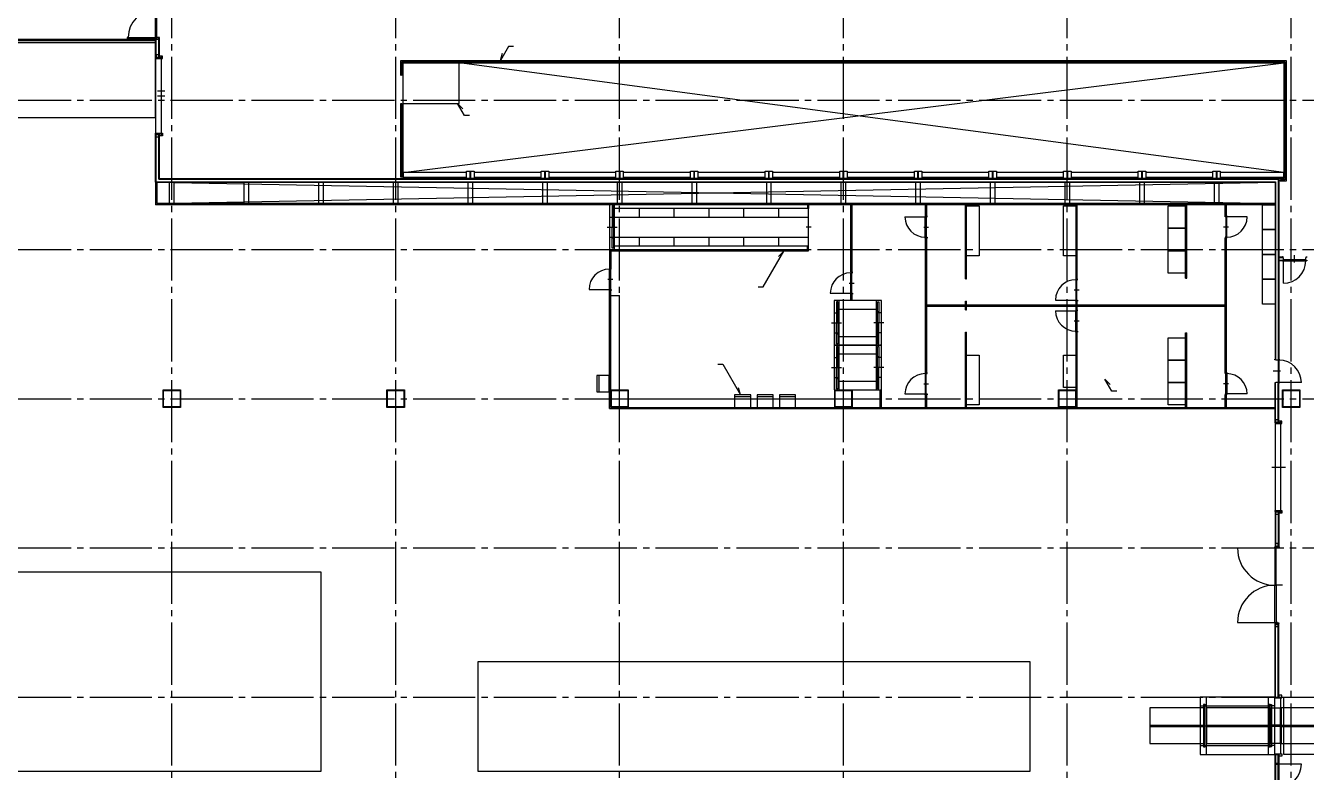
# Model space of a CAD drawing. Header units: millimetres. Extents: x -48783 to 30095, y 6477 to 24477.
# Drawn here: x 16512 to 21661, y 15447 to 18450 of the extents above; entities that cross this region are included whole.
import ezdxf

# ---------------------------------------------------------------- set-up
doc = ezdxf.new("R2010")
doc.units = ezdxf.units.MM
doc.header["$LTSCALE"] = 100
doc.linetypes.add('X-N-FAB-L20$0$COL-CEN-LIN', pattern=[3.25, 2.5, -0.25, 0.25, -0.25])
for name, color, linetype in [('0-XREF', 7, 'Continuous'), ('X-N-FAB-L20$0$08', 8, 'Continuous'), ('X-N-FAB-L20$0$200K新增範圍', 8, 'Continuous'), ('X-N-FAB-L20$0$BLOCK', 8, 'Continuous'), ('X-N-FAB-L20$0$CCL', 8, 'X-N-FAB-L20$0$COL-CEN-LIN'), ('X-N-FAB-L20$0$COL-S', 8, 'Continuous')]:
    doc.layers.add(name, color=color, linetype=linetype)

# ---------------------------------------------------------------- blocks, each defined once
blk = doc.blocks.new('X-N-FAB-L20$0$A$Cc7bb84f0')
at = {"layer": 'X-N-FAB-L20$0$COL-S'}
for points in [[(0, 70), (70, 70), (70, 0), (0, 0)], [(2, 68), (68, 68), (68, 2), (2, 2)]]:
    blk.add_lwpolyline(points, close=True, dxfattribs=at)
blk = doc.blocks.new('X-N-FAB-L20$0$A$C20c95bda')
at = {"layer": 'X-N-FAB-L20$0$CCL'}
for p, q in [((18120, 0), (18120, 9160)), ((19020, 0), (19020, 9160)), ((19920, 0), (19920, 9160)), ((20820, 0), (20820, 9160)), ((21720, 0), (21720, 9160)), ((22620, 0), (22620, 9160)), ((240, 7550), (28330, 7550)), ((240, 6950), (28330, 6950)), ((240, 6350), (28330, 6350)), ((240, 5750), (28330, 5750)), ((240, 5150), (28330, 5150))]:
    blk.add_line(p, q, dxfattribs=at)
at = {"layer": 'X-N-FAB-L20$0$200K新增範圍'}
for p in [(18085, 6315), (18985, 6315), (19885, 6315), (20785, 6315), (21685, 6315), (22585, 6315)]:
    blk.add_blockref('X-N-FAB-L20$0$A$Cc7bb84f0', p, dxfattribs=at)
blk = doc.blocks.new('X-N-FAB-L20$0$A$C1d07c4d4')
for centre in [(18773.7, 7682.5), (18886.2, 7682.5), (18998.7, 7682.5), (19111.2, 7682.5), (19223.7, 7682.5), (19336.2, 7682.5), (19448.7, 7682.5), (19561.2, 7682.5), (19673.7, 7682.5), (19786.2, 7682.5), (19898.7, 7682.5), (20011.2, 7682.5), (20123.7, 7682.5), (20236.2, 7682.5), (20348.7, 7682.5), (20461.2, 7682.5), (20573.7, 7682.5), (20686.2, 7682.5), (20798.7, 7682.5), (20911.2, 7682.5), (21023.7, 7682.5), (21136.2, 7682.5), (21248.7, 7682.5), (21361.2, 7682.5), (21473.7, 7682.5), (21586.2, 7682.5), (21698.7, 7682.5), (21811.2, 7682.5), (21923.7, 7682.5), (22036.2, 7682.5), (22148.7, 7682.5), (22261.2, 7682.5), (18739.9, 7627.5), (22294.9, 7611.2), (18739.9, 7509.5), (22294.9, 7498.8), (18739.9, 7419.8), (22294.9, 7386.2), (18739.9, 7307.2), (22294.9, 7273.8), (18739.9, 7217.5), (22274.9, 7202.5)]:
    blk.add_circle(centre, 2.5)
at = {"layer": 'X-N-FAB-L20$0$08'}
for p, q in [((17764.9, 7695), (17764.9, 7775)), ((17767.4, 7695), (17767.4, 7775)), ((17007.4, 7770), (17752.4, 7770)), ((17007.4, 7765), (17752.4, 7765)), ((17752.4, 7696.5), (17752.4, 7770)), ((17754.9, 7695), (17754.9, 7770)), ((17752.4, 7692.5), (17752.4, 7392.5)), ((17774.9, 7692.5), (17774.9, 7392.5)), ((18747.4, 7235), (22287.4, 7675)), ((22287.4, 7235), (18972.4, 7675)), ((17759.9, 7562.5), (17789.9, 7562.5)), ((17759.9, 7542.5), (17789.9, 7542.5)), ((18737.4, 7217.5), (18737.4, 7509.5)), ((18742.4, 7217.5), (18742.4, 7509.5)), ((17752.4, 7195), (17752.4, 7388.5)), ((17754.9, 7197.5), (17754.9, 7390)), ((17764.9, 7207.5), (17764.9, 7390)), ((17767.4, 7210), (17767.4, 7390)), ((17767.4, 7210), (22267.4, 7210)), ((22267.4, 7210), (22267.4, 6484)), ((17752.4, 7195), (22252.4, 7195)), ((17752.4, 7195), (17752.4, 7105)), ((17754.9, 7197.5), (22254.9, 7197.5)), ((17757.4, 7195), (22252.4, 7110)), ((17757.4, 7110), (22252.4, 7195)), ((17757.4, 7195), (17757.4, 7110)), ((17764.9, 7207.5), (22264.9, 7207.5)), ((22252.4, 7195), (22252.4, 6484)), ((22254.9, 7197.5), (22254.9, 6484)), ((22264.9, 7207.5), (22264.9, 6484)), ((22252.4, 7110), (17757.4, 7110)), ((22252.4, 7105), (17752.4, 7105)), ((19577.4, 7055), (19597.4, 7055)), ((19597.4, 6925), (19597.4, 7105)), ((19597.4, 7055), (20377.4, 7055)), ((19697.4, 7055), (19697.4, 7090)), ((19837.4, 7055), (19837.4, 7090)), ((19977.4, 7055), (19977.4, 7090)), ((20117.4, 7055), (20117.4, 7090)), ((20257.4, 7055), (20257.4, 7090)), ((20372.4, 7105), (20372.4, 7090)), ((20377.4, 7105), (20377.4, 7090)), ((20547.4, 6835), (20547.4, 7105)), ((20552.4, 6835), (20552.4, 7105)), ((20764.6, 7055.9), (20846.4, 7055.9)), ((20847.4, 7060), (20847.4, 7105)), ((20852.4, 7060), (20852.4, 7105)), ((21007.4, 6807.5), (21007.4, 7105)), ((21012.4, 6807.5), (21012.4, 7105)), ((21452.4, 6807.5), (21452.4, 7105)), ((21457.4, 6807.5), (21457.4, 7105)), ((21892.4, 6810), (21892.4, 7105)), ((21897.4, 6810), (21897.4, 7105)), ((22052.4, 7060), (22052.4, 7105)), ((22057.4, 7060), (22057.4, 7105)), ((22140.2, 7055.9), (22058.4, 7055.9)), ((19567.4, 7015), (19607.4, 7015)), ((20387.4, 7015), (20367.4, 7015)), ((20839.9, 7015), (20859.9, 7015)), ((22064.9, 7015), (22044.9, 7015)), ((19577.4, 6975), (19597.4, 6975)), ((19597.4, 6975), (20377.4, 6975)), ((19697.4, 6940), (19697.4, 6975)), ((19837.4, 6940), (19837.4, 6975)), ((19977.4, 6940), (19977.4, 6975)), ((20117.4, 6940), (20117.4, 6975)), ((20257.4, 6940), (20257.4, 6975)), ((20847.4, 6430), (20847.4, 6970)), ((20852.4, 6430), (20852.4, 6970)), ((22052.4, 6430), (22052.4, 6970)), ((22057.4, 6430), (22057.4, 6970)), ((19577.4, 6925), (19577.4, 6850)), ((19582.4, 6925), (20372.4, 6925)), ((19582.4, 6925), (19582.4, 6850)), ((19582.4, 6920), (20377.4, 6920)), ((20372.4, 6925), (20372.4, 6940)), ((20377.4, 6920), (20377.4, 6940)), ((22330.9, 6872.5), (22330.9, 6902.5)), ((22267.4, 6895), (22281.9, 6895)), ((22267.4, 6892.5), (22281.9, 6892.5)), ((22267.4, 6882.5), (22281.9, 6882.5)), ((22267.4, 6880), (22281.9, 6880)), ((22285.9, 6789), (22285.9, 6879)), ((19569.9, 6805), (19589.9, 6805)), ((21007.4, 6807.5), (21012.4, 6807.5)), ((21452.4, 6807.5), (21457.4, 6807.5)), ((21892.4, 6810), (21897.4, 6810)), ((19494.6, 6764.1), (19576.4, 6764.1)), ((19577.4, 6285), (19577.4, 6760)), ((19582.4, 6290), (19582.4, 6760)), ((20464.6, 6749.1), (20546.4, 6749.1)), ((20539.9, 6790), (20559.9, 6790)), ((20547.4, 6720), (20547.4, 6745)), ((20552.4, 6720), (20552.4, 6745)), ((21444.9, 6762.5), (21464.9, 6762.5)), ((19582.4, 6740), (19617.4, 6740)), ((19617.4, 6360), (19617.4, 6740)), ((20499.9, 6540), (20499.9, 6720)), ((20649.9, 6540), (20649.9, 6720)), ((20852.4, 6702.5), (22052.4, 6702.5)), ((20852.4, 6697.5), (22052.4, 6697.5)), ((21007.4, 6717.5), (21012.4, 6717.5)), ((21007.4, 6702.5), (21007.4, 6717.5)), ((21007.4, 6682.5), (21007.4, 6697.5)), ((21012.4, 6702.5), (21012.4, 6717.5)), ((21012.4, 6682.5), (21012.4, 6697.5)), ((21369.6, 6721.6), (21451.4, 6721.6)), ((21452.4, 6702.5), (21452.4, 6717.5)), ((21452.4, 6717.5), (21457.4, 6717.5)), ((21452.4, 6682.5), (21452.4, 6697.5)), ((21457.4, 6702.5), (21457.4, 6717.5)), ((21457.4, 6682.5), (21457.4, 6697.5)), ((20479.9, 6670), (20499.9, 6670)), ((20499.9, 6685), (20649.9, 6685)), ((20669.9, 6670), (20649.9, 6670)), ((21007.4, 6682.5), (21012.4, 6682.5)), ((21369.6, 6678.4), (21451.4, 6678.4)), ((21452.4, 6682.5), (21457.4, 6682.5)), ((20469.9, 6630), (20509.9, 6630)), ((20679.9, 6630), (20639.9, 6630)), ((21007.4, 6592.5), (21012.4, 6592.5)), ((21007.4, 6290), (21007.4, 6592.5)), ((21012.4, 6290), (21012.4, 6592.5)), ((21444.9, 6637.5), (21464.9, 6637.5)), ((21452.4, 6592.5), (21457.4, 6592.5)), ((21452.4, 6290), (21452.4, 6592.5)), ((21457.4, 6290), (21457.4, 6592.5)), ((20479.9, 6590), (20499.9, 6590)), ((20499.9, 6575), (20649.9, 6575)), ((20499.9, 6360), (20499.9, 6540)), ((20669.9, 6590), (20649.9, 6590)), ((20649.9, 6360), (20649.9, 6540)), ((21892.4, 6590), (21897.4, 6590)), ((21892.4, 6290), (21892.4, 6590)), ((21897.4, 6290), (21897.4, 6590)), ((20479.9, 6490), (20499.9, 6490)), ((20499.9, 6505), (20649.9, 6505)), ((20669.9, 6490), (20649.9, 6490)), ((20469.9, 6450), (20509.9, 6450)), ((20679.9, 6450), (20639.9, 6450)), ((19534, 6417.9), (19534, 6352.9)), ((20479.9, 6410), (20499.9, 6410)), ((20499.9, 6395), (20649.9, 6395)), ((20669.9, 6410), (20649.9, 6410)), ((20839.9, 6385), (20859.9, 6385)), ((22064.9, 6385), (22044.9, 6385)), ((22274.9, 6435), (22244.9, 6435)), ((22252.4, 6227.5), (22252.4, 6386)), ((22254.9, 6227.5), (22254.9, 6386)), ((22264.9, 6227.5), (22264.9, 6386)), ((22267.4, 6227.5), (22267.4, 6386)), ((22358.4, 6390), (22268.4, 6390)), ((20664.9, 6290), (20664.9, 6360)), ((20669.9, 6290), (20669.9, 6360)), ((20764.6, 6344.1), (20846.4, 6344.1)), ((20847.4, 6290), (20847.4, 6340)), ((20852.4, 6290), (20852.4, 6340)), ((22052.4, 6290), (22052.4, 6340)), ((22057.4, 6290), (22057.4, 6340)), ((22140.2, 6344.1), (22058.4, 6344.1)), ((19577.4, 6285), (22252.4, 6285)), ((19582.4, 6290), (22252.4, 6290)), ((19652.4, 6325), (20482.4, 6325)), ((20144.9, 6332), (20079.9, 6332)), ((20234.9, 6332), (20169.9, 6332)), ((20324.9, 6332), (20259.9, 6332)), ((22252.4, 6225), (22252.4, 5875)), ((22274.9, 6225), (22274.9, 5875)), ((22239.9, 6050), (22294.9, 6050)), ((22252.4, 5872.5), (22252.4, 5729.5)), ((22254.9, 5872.5), (22254.9, 5729.5)), ((22264.9, 5872.5), (22264.9, 5729.5)), ((22267.4, 5872.5), (22267.4, 5729.5)), ((22101.4, 5725), (22251.4, 5725)), ((22282.4, 5575), (22252.4, 5575)), ((22101.4, 5425), (22251.4, 5425)), ((22252.4, 5125), (22252.4, 5420.5)), ((22252.4, 5420.5), (22267.4, 5420.5)), ((22254.9, 5125), (22254.9, 5420.5)), ((22264.9, 5125), (22264.9, 5420.5)), ((22267.4, 5125), (22267.4, 5420.5)), ((19047.4, 5267.5), (19047.4, 4827.5)), ((21976.4, 4895), (21976.4, 5125)), ((22226.4, 4895), (22226.4, 5125)), ((22252.4, 5125), (22267.4, 5125)), ((22274.9, 5122.5), (22274.9, 4897.5)), ((21951.4, 5090), (21976.4, 5090)), ((21976.4, 5090), (22226.4, 5090)), ((22251.4, 5090), (22226.4, 5090)), ((21748.9, 5013), (21968.9, 5013)), ((21748.9, 5007), (21968.9, 5007)), ((21941.4, 5010), (21986.4, 5010)), ((21976.4, 5013), (22226.4, 5013)), ((21976.4, 5007), (22226.4, 5007)), ((22261.4, 5010), (22216.4, 5010)), ((22272.4, 5013), (22233.9, 5013)), ((22272.4, 5007), (22233.9, 5007)), ((22259.9, 5010), (22289.9, 5010)), ((22277.4, 5013), (22497.4, 5013)), ((22277.4, 5007), (22497.4, 5007)), ((21951.4, 4930), (21976.4, 4930)), ((21976.4, 4930), (22226.4, 4930)), ((22251.4, 4930), (22226.4, 4930)), ((22252.4, 4697.5), (22252.4, 4895)), ((22252.4, 4895), (22267.4, 4895)), ((22254.9, 4895), (22254.9, 4367.8)), ((22264.9, 4355), (22264.9, 4895)), ((22267.4, 4895), (22267.4, 4352.5)), ((22358.4, 4855), (22268.4, 4855))]:
    blk.add_line(p, q, dxfattribs=at)
for points in [[(17751.9, 7887.5), (17755.9, 7887.5), (17755.9, 7773), (17751.9, 7773)], [(17755.9, 7773), (17641.9, 7773), (17641.9, 7777), (17755.9, 7777)], [(16602.4, 7755.5), (16602.4, 7135.5), (17052.4, 7135.5), (17052.4, 7455.5), (17752.4, 7455.5), (17752.4, 7755.5)], [(17752.4, 7695), (17753.7, 7695), (17753.7, 7696.5), (17752.4, 7696.5)], [(17754.9, 7708), (17754.9, 7698), (17764.9, 7698), (17764.9, 7708)], [(17767.4, 7692.5), (17779.9, 7692.5), (17779.9, 7702.5), (17767.4, 7702.5)], [(17752.4, 7390), (17753.7, 7390), (17753.7, 7388.5), (17752.4, 7388.5)], [(17754.9, 7377), (17754.9, 7387), (17764.9, 7387), (17764.9, 7377)], [(17767.4, 7392.5), (17779.9, 7392.5), (17779.9, 7382.5), (17767.4, 7382.5)], [(18747.4, 7215), (19002.4, 7215), (19002.4, 7235), (18747.4, 7235)], [(19002.4, 7240), (19032.4, 7240), (19032.4, 7238.5), (19017.9, 7238.5), (19017.9, 7211.5), (19032.4, 7211.5), (19032.4, 7210), (19002.4, 7210), (19002.4, 7211.5), (19016.9, 7211.5), (19016.9, 7238.5), (19002.4, 7238.5)], [(19002.4, 7240), (19032.4, 7240), (19032.4, 7210), (19002.4, 7210)], [(19032.4, 7215), (19302.4, 7215), (19302.4, 7235), (19032.4, 7235)], [(19302.4, 7240), (19332.4, 7240), (19332.4, 7210), (19302.4, 7210)], [(19302.4, 7240), (19332.4, 7240), (19332.4, 7238.5), (19317.9, 7238.5), (19317.9, 7211.5), (19332.4, 7211.5), (19332.4, 7210), (19302.4, 7210), (19302.4, 7211.5), (19316.9, 7211.5), (19316.9, 7238.5), (19302.4, 7238.5)], [(19332.4, 7215), (19602.4, 7215), (19602.4, 7235), (19332.4, 7235)], [(19602.4, 7240), (19632.4, 7240), (19632.4, 7238.5), (19617.9, 7238.5), (19617.9, 7211.5), (19632.4, 7211.5), (19632.4, 7210), (19602.4, 7210), (19602.4, 7211.5), (19616.9, 7211.5), (19616.9, 7238.5), (19602.4, 7238.5)], [(19602.4, 7240), (19632.4, 7240), (19632.4, 7210), (19602.4, 7210)], [(19632.4, 7215), (19902.4, 7215), (19902.4, 7235), (19632.4, 7235)], [(19902.4, 7240), (19932.4, 7240), (19932.4, 7210), (19902.4, 7210)], [(19902.4, 7240), (19932.4, 7240), (19932.4, 7238.5), (19917.9, 7238.5), (19917.9, 7211.5), (19932.4, 7211.5), (19932.4, 7210), (19902.4, 7210), (19902.4, 7211.5), (19916.9, 7211.5), (19916.9, 7238.5), (19902.4, 7238.5)], [(19932.4, 7215), (20202.4, 7215), (20202.4, 7235), (19932.4, 7235)], [(20202.4, 7240), (20232.4, 7240), (20232.4, 7238.5), (20217.9, 7238.5), (20217.9, 7211.5), (20232.4, 7211.5), (20232.4, 7210), (20202.4, 7210), (20202.4, 7211.5), (20216.9, 7211.5), (20216.9, 7238.5), (20202.4, 7238.5)], [(20202.4, 7240), (20232.4, 7240), (20232.4, 7210), (20202.4, 7210)], [(20232.4, 7215), (20502.4, 7215), (20502.4, 7235), (20232.4, 7235)], [(20502.4, 7240), (20532.4, 7240), (20532.4, 7210), (20502.4, 7210)], [(20502.4, 7240), (20532.4, 7240), (20532.4, 7238.5), (20517.9, 7238.5), (20517.9, 7211.5), (20532.4, 7211.5), (20532.4, 7210), (20502.4, 7210), (20502.4, 7211.5), (20516.9, 7211.5), (20516.9, 7238.5), (20502.4, 7238.5)], [(20532.4, 7215), (20802.4, 7215), (20802.4, 7235), (20532.4, 7235)], [(20802.4, 7240), (20832.4, 7240), (20832.4, 7238.5), (20817.9, 7238.5), (20817.9, 7211.5), (20832.4, 7211.5), (20832.4, 7210), (20802.4, 7210), (20802.4, 7211.5), (20816.9, 7211.5), (20816.9, 7238.5), (20802.4, 7238.5)], [(20802.4, 7240), (20832.4, 7240), (20832.4, 7210), (20802.4, 7210)], [(20832.4, 7215), (21102.4, 7215), (21102.4, 7235), (20832.4, 7235)], [(21102.4, 7240), (21132.4, 7240), (21132.4, 7210), (21102.4, 7210)], [(21102.4, 7240), (21132.4, 7240), (21132.4, 7238.5), (21117.9, 7238.5), (21117.9, 7211.5), (21132.4, 7211.5), (21132.4, 7210), (21102.4, 7210), (21102.4, 7211.5), (21116.9, 7211.5), (21116.9, 7238.5), (21102.4, 7238.5)], [(21132.4, 7215), (21402.4, 7215), (21402.4, 7235), (21132.4, 7235)], [(21402.4, 7240), (21432.4, 7240), (21432.4, 7238.5), (21417.9, 7238.5), (21417.9, 7211.5), (21432.4, 7211.5), (21432.4, 7210), (21402.4, 7210), (21402.4, 7211.5), (21416.9, 7211.5), (21416.9, 7238.5), (21402.4, 7238.5)], [(21402.4, 7240), (21432.4, 7240), (21432.4, 7210), (21402.4, 7210)], [(21432.4, 7215), (21702.4, 7215), (21702.4, 7235), (21432.4, 7235)], [(21702.4, 7240), (21732.4, 7240), (21732.4, 7210), (21702.4, 7210)], [(21702.4, 7240), (21732.4, 7240), (21732.4, 7238.5), (21717.9, 7238.5), (21717.9, 7211.5), (21732.4, 7211.5), (21732.4, 7210), (21702.4, 7210), (21702.4, 7211.5), (21716.9, 7211.5), (21716.9, 7238.5), (21702.4, 7238.5)], [(21732.4, 7215), (22002.4, 7215), (22002.4, 7235), (21732.4, 7235)], [(22002.4, 7240), (22032.4, 7240), (22032.4, 7238.5), (22017.9, 7238.5), (22017.9, 7211.5), (22032.4, 7211.5), (22032.4, 7210), (22002.4, 7210), (22002.4, 7211.5), (22016.9, 7211.5), (22016.9, 7238.5), (22002.4, 7238.5)], [(22002.4, 7240), (22032.4, 7240), (22032.4, 7210), (22002.4, 7210)], [(22032.4, 7215), (22287.4, 7215), (22287.4, 7235), (22032.4, 7235)], [(17807.4, 7110), (17827.4, 7110), (17827.4, 7195), (17807.4, 7195)], [(18107.4, 7110), (18127.4, 7110), (18127.4, 7195), (18107.4, 7195)], [(18407.4, 7110), (18427.4, 7110), (18427.4, 7195), (18407.4, 7195)], [(18707.4, 7110), (18727.4, 7110), (18727.4, 7195), (18707.4, 7195)], [(19007.4, 7110), (19027.4, 7110), (19027.4, 7195), (19007.4, 7195)], [(19307.4, 7110), (19327.4, 7110), (19327.4, 7195), (19307.4, 7195)], [(19607.4, 7110), (19627.4, 7110), (19627.4, 7195), (19607.4, 7195)], [(19907.4, 7110), (19927.4, 7110), (19927.4, 7195), (19907.4, 7195)], [(20207.4, 7110), (20227.4, 7110), (20227.4, 7195), (20207.4, 7195)], [(20507.4, 7110), (20527.4, 7110), (20527.4, 7195), (20507.4, 7195)], [(20807.4, 7110), (20827.4, 7110), (20827.4, 7195), (20807.4, 7195)], [(21107.4, 7110), (21127.4, 7110), (21127.4, 7195), (21107.4, 7195)], [(21407.4, 7110), (21427.4, 7110), (21427.4, 7195), (21407.4, 7195)], [(21707.4, 7110), (21727.4, 7110), (21727.4, 7195), (21707.4, 7195)], [(22007.4, 7110), (22027.4, 7110), (22027.4, 7195), (22007.4, 7195)], [(19577.4, 7105), (19577.4, 6925), (19597.4, 6925), (19597.4, 6940), (20377.4, 6940), (20377.4, 7090), (19597.4, 7090), (19597.4, 7105)], [(19587.4, 7055), (19592.4, 7055), (19592.4, 7100), (19587.4, 7100)], [(19587.4, 7015), (19592.4, 7015), (19592.4, 7060), (19587.4, 7060)], [(20850.9, 7055.9), (20853.4, 7055.9), (20853.4, 7060), (20846.4, 7060), (20846.4, 7057.5), (20850.9, 7057.5)], [(20846.4, 6973), (20846.4, 7057), (20850.4, 7057), (20850.4, 6973)], [(21012.4, 7100), (21062.4, 7100), (21062.4, 6900), (21012.4, 6900), (21012.4, 7100)], [(21822.4, 7100), (21892.4, 7100), (21892.4, 7010), (21822.4, 7010), (21822.4, 7100)], [(22053.9, 7055.9), (22051.4, 7055.9), (22051.4, 7060), (22058.4, 7060), (22058.4, 7057.5), (22053.9, 7057.5)], [(22058.4, 6973), (22058.4, 7057), (22054.4, 7057), (22054.4, 6973)], [(22202.4, 7105), (22252.4, 7105), (22252.4, 7005), (22202.4, 7005), (22202.4, 7105)], [(19587.4, 7015), (19592.4, 7015), (19592.4, 6970), (19587.4, 6970)], [(21822.4, 7010), (21892.4, 7010), (21892.4, 6920), (21822.4, 6920), (21822.4, 7010)], [(22202.4, 7005), (22252.4, 7005), (22252.4, 6905), (22202.4, 6905), (22202.4, 7005)], [(19587.4, 6975), (19592.4, 6975), (19592.4, 6930), (19587.4, 6930)], [(20850.9, 6974.1), (20853.4, 6974.1), (20853.4, 6970), (20846.4, 6970), (20846.4, 6972.5), (20850.9, 6972.5)], [(22053.9, 6974.1), (22051.4, 6974.1), (22051.4, 6970), (22058.4, 6970), (22058.4, 6972.5), (22053.9, 6972.5)], [(20217.4, 6920), (20337.4, 6920), (20337.4, 6917.5), (20217.4, 6917.5)], [(21822.4, 6920), (21892.4, 6920), (21892.4, 6830), (21822.4, 6830), (21822.4, 6920)], [(22202.4, 6905), (22252.4, 6905), (22252.4, 6805), (22202.4, 6805), (22202.4, 6905)], [(19580.9, 6845.9), (19583.4, 6845.9), (19583.4, 6850), (19576.4, 6850), (19576.4, 6847.5), (19580.9, 6847.5)], [(22284.9, 6879), (22376.9, 6879), (22376.9, 6883), (22284.9, 6883)], [(19576.4, 6763), (19576.4, 6847), (19580.4, 6847), (19580.4, 6763)], [(20550.9, 6830.9), (20553.4, 6830.9), (20553.4, 6835), (20546.4, 6835), (20546.4, 6832.5), (20550.9, 6832.5)], [(20546.4, 6748), (20546.4, 6832), (20550.4, 6832), (20550.4, 6748)], [(21455.9, 6803.4), (21458.4, 6803.4), (21458.4, 6807.5), (21451.4, 6807.5), (21451.4, 6805), (21455.9, 6805)], [(21451.4, 6804.5), (21451.4, 6720.5), (21455.4, 6720.5), (21455.4, 6804.5)], [(22202.4, 6805), (22252.4, 6805), (22252.4, 6705), (22202.4, 6705), (22202.4, 6805)], [(19580.9, 6764.1), (19583.4, 6764.1), (19583.4, 6760), (19576.4, 6760), (19576.4, 6762.5), (19580.9, 6762.5)], [(20550.9, 6749.1), (20553.4, 6749.1), (20553.4, 6745), (20546.4, 6745), (20546.4, 6747.5), (20550.9, 6747.5)], [(20479.9, 6720), (20479.9, 6540), (20669.9, 6540), (20669.9, 6720)], [(20489.9, 6670), (20494.9, 6670), (20494.9, 6715), (20489.9, 6715)], [(20659.9, 6670), (20654.9, 6670), (20654.9, 6715), (20659.9, 6715)], [(21455.9, 6721.6), (21458.4, 6721.6), (21458.4, 6717.5), (21451.4, 6717.5), (21451.4, 6720), (21455.9, 6720)], [(20489.9, 6630), (20494.9, 6630), (20494.9, 6675), (20489.9, 6675)], [(20659.9, 6630), (20654.9, 6630), (20654.9, 6675), (20659.9, 6675)], [(21455.9, 6678.4), (21458.4, 6678.4), (21458.4, 6682.5), (21451.4, 6682.5), (21451.4, 6680), (21455.9, 6680)], [(21451.4, 6595.5), (21451.4, 6679.5), (21455.4, 6679.5), (21455.4, 6595.5)], [(20489.9, 6630), (20494.9, 6630), (20494.9, 6585), (20489.9, 6585)], [(20659.9, 6630), (20654.9, 6630), (20654.9, 6585), (20659.9, 6585)], [(21455.9, 6596.6), (21458.4, 6596.6), (21458.4, 6592.5), (21451.4, 6592.5), (21451.4, 6595), (21455.9, 6595)], [(20479.9, 6540), (20479.9, 6360), (20669.9, 6360), (20669.9, 6540)], [(20489.9, 6590), (20494.9, 6590), (20494.9, 6545), (20489.9, 6545)], [(20659.9, 6590), (20654.9, 6590), (20654.9, 6545), (20659.9, 6545)], [(21822.4, 6570), (21892.4, 6570), (21892.4, 6480), (21822.4, 6480), (21822.4, 6570)], [(20489.9, 6490), (20494.9, 6490), (20494.9, 6535), (20489.9, 6535)], [(20489.9, 6450), (20494.9, 6450), (20494.9, 6495), (20489.9, 6495)], [(20659.9, 6490), (20654.9, 6490), (20654.9, 6535), (20659.9, 6535)], [(20659.9, 6450), (20654.9, 6450), (20654.9, 6495), (20659.9, 6495)], [(21012.4, 6500), (21062.4, 6500), (21062.4, 6300), (21012.4, 6300), (21012.4, 6500)], [(21402.4, 6500), (21452.4, 6500), (21452.4, 6370), (21402.4, 6370), (21402.4, 6500)], [(20489.9, 6450), (20494.9, 6450), (20494.9, 6405), (20489.9, 6405)], [(20659.9, 6450), (20654.9, 6450), (20654.9, 6405), (20659.9, 6405)], [(21822.4, 6480), (21892.4, 6480), (21892.4, 6390), (21822.4, 6390), (21822.4, 6480)], [(22268.4, 6389), (22268.4, 6481), (22264.4, 6481), (22264.4, 6389)], [(19526, 6417.9), (19526, 6352.9), (19576, 6352.9), (19576, 6417.9)], [(20489.9, 6410), (20494.9, 6410), (20494.9, 6365), (20489.9, 6365)], [(20659.9, 6410), (20654.9, 6410), (20654.9, 6365), (20659.9, 6365)], [(20850.9, 6425.9), (20853.4, 6425.9), (20853.4, 6430), (20846.4, 6430), (20846.4, 6427.5), (20850.9, 6427.5)], [(20846.4, 6427), (20846.4, 6343), (20850.4, 6343), (20850.4, 6427)], [(21822.4, 6390), (21892.4, 6390), (21892.4, 6300), (21822.4, 6300), (21822.4, 6390)], [(22053.9, 6425.9), (22051.4, 6425.9), (22051.4, 6430), (22058.4, 6430), (22058.4, 6427.5), (22053.9, 6427.5)], [(22058.4, 6427), (22058.4, 6343), (22054.4, 6343), (22054.4, 6427)], [(17782.4, 6290), (17782.4, 6360), (17852.4, 6360), (17852.4, 6290)], [(17784.4, 6292), (17784.4, 6358), (17850.4, 6358), (17850.4, 6292)], [(18682.4, 6290), (18682.4, 6360), (18752.4, 6360), (18752.4, 6290)], [(18684.4, 6292), (18684.4, 6358), (18750.4, 6358), (18750.4, 6292)], [(19582.4, 6290), (19582.4, 6360), (19652.4, 6360), (19652.4, 6290)], [(19582.4, 6290), (19582.4, 6360), (19652.4, 6360), (19652.4, 6290)], [(19584.4, 6292), (19584.4, 6358), (19650.4, 6358), (19650.4, 6292)], [(19584.4, 6292), (19584.4, 6358), (19650.4, 6358), (19650.4, 6292)], [(20144.9, 6340), (20079.9, 6340), (20079.9, 6290), (20144.9, 6290)], [(20234.9, 6340), (20169.9, 6340), (20169.9, 6290), (20234.9, 6290)], [(20324.9, 6340), (20259.9, 6340), (20259.9, 6290), (20324.9, 6290)], [(20482.4, 6290), (20482.4, 6360), (20552.4, 6360), (20552.4, 6290)], [(20482.4, 6290), (20482.4, 6360), (20552.4, 6360), (20552.4, 6290)], [(20484.4, 6292), (20484.4, 6358), (20550.4, 6358), (20550.4, 6292)], [(20484.4, 6292), (20484.4, 6358), (20550.4, 6358), (20550.4, 6292)], [(20850.9, 6344.1), (20853.4, 6344.1), (20853.4, 6340), (20846.4, 6340), (20846.4, 6342.5), (20850.9, 6342.5)], [(21382.4, 6290), (21382.4, 6360), (21452.4, 6360), (21452.4, 6290)], [(21382.4, 6290), (21382.4, 6360), (21452.4, 6360), (21452.4, 6290)], [(21384.4, 6292), (21384.4, 6358), (21450.4, 6358), (21450.4, 6292)], [(21384.4, 6292), (21384.4, 6358), (21450.4, 6358), (21450.4, 6292)], [(22053.9, 6344.1), (22051.4, 6344.1), (22051.4, 6340), (22058.4, 6340), (22058.4, 6342.5), (22053.9, 6342.5)], [(22282.4, 6290), (22282.4, 6360), (22352.4, 6360), (22352.4, 6290)], [(22284.4, 6292), (22284.4, 6358), (22350.4, 6358), (22350.4, 6292)], [(22254.9, 6240.5), (22254.9, 6230.5), (22264.9, 6230.5), (22264.9, 6240.5)], [(22267.4, 6225), (22279.9, 6225), (22279.9, 6235), (22267.4, 6235)], [(22252.4, 6227.5), (22253.7, 6227.5), (22253.7, 6229), (22252.4, 6229)], [(16017.4, 4827.5), (18417.4, 4827.5), (18417.4, 5627.5), (16417.4, 5627.5), (16417.4, 6050), (16017.4, 6050)], [(22252.4, 5872.5), (22253.7, 5872.5), (22253.7, 5871), (22252.4, 5871)], [(22267.4, 5875), (22279.9, 5875), (22279.9, 5865), (22267.4, 5865)], [(22254.9, 5859.5), (22254.9, 5869.5), (22264.9, 5869.5), (22264.9, 5859.5)], [(22251.4, 5726.5), (22251.4, 5575), (22256.4, 5575), (22256.4, 5726.5)], [(22254.9, 5742.5), (22254.9, 5732.5), (22264.9, 5732.5), (22264.9, 5742.5)], [(22251.4, 5423.5), (22251.4, 5575), (22256.4, 5575), (22256.4, 5423.5)], [(22254.9, 5407.5), (22254.9, 5417.5), (22264.9, 5417.5), (22264.9, 5407.5)], [(19047.4, 4827.5), (21267.4, 4827.5), (21267.4, 5267.5), (19047.4, 5267.5)], [(21951.4, 5125), (21951.4, 4895), (22251.4, 4895), (22251.4, 5125)], [(22267.4, 5122.5), (22279.9, 5122.5), (22279.9, 5132.5), (22267.4, 5132.5)], [(22287.4, 5125), (22742.4, 5125), (22742.4, 4895), (22287.4, 4895), (22287.4, 5125)], [(21748.9, 4938), (21968.9, 4938), (21968.9, 5082), (21748.9, 5082)], [(21965.4, 4925), (21970.4, 4925), (21970.4, 5095), (21965.4, 5095)], [(21970.4, 5095), (21975.4, 5095), (21975.4, 4925), (21970.4, 4925)], [(21976.4, 4938), (22226.4, 4938), (22226.4, 5082), (21976.4, 5082)], [(22232.9, 5095), (22227.9, 5095), (22227.9, 4925), (22232.9, 4925)], [(22237.9, 4925), (22232.9, 4925), (22232.9, 5095), (22237.9, 5095)], [(22272.4, 4938), (22233.9, 4938), (22233.9, 5082), (22272.4, 5082)], [(22277.4, 4938), (22497.4, 4938), (22497.4, 5082), (22277.4, 5082)], [(22267.4, 4897.5), (22279.9, 4897.5), (22279.9, 4887.5), (22267.4, 4887.5)], [(22268.4, 4764), (22268.4, 4856), (22264.4, 4856), (22264.4, 4764)]]:
    blk.add_lwpolyline(points, close=True, dxfattribs=at)
for points in [[(17639.9, 7770), (17639.9, 7777.5), (17637.4, 7777.5), (17637.4, 7770), (17639.9, 7770)], [(17765.9, 7775), (17768.4, 7775), (17768.4, 7777.5), (17756.4, 7777.5), (17757.4, 7776.5), (17757.4, 7772), (17751.4, 7772), (17751.4, 7770), (17753.9, 7770)], [(17755.9, 7766), (17754.9, 7766), (17754.9, 7770), (17764.9, 7770), (17764.9, 7766), (17763.9, 7766)], [(19191.4, 7741.3), (19171.4, 7741.3), (19138.9, 7685), (19146.7, 7714)], [(17754.9, 7695), (17752.4, 7695), (17752.4, 7692.5), (17768.4, 7692.5), (17768.4, 7695), (17765.9, 7695)], [(17771.7, 7694), (17771.7, 7692.5), (17773.4, 7692.5), (17773.4, 7698.5), (17776.4, 7698.5), (17776.4, 7692.5), (17778.2, 7692.5), (17778.2, 7694)], [(18737.4, 7627.5), (18737.4, 7685), (22297.4, 7685), (22297.4, 7200), (22274.9, 7200)], [(18742.4, 7627.5), (18742.4, 7680), (22292.4, 7680), (22292.4, 7205), (22274.9, 7205)], [(18747.4, 7512), (18972.4, 7512), (18972.4, 7675)], [(18747.4, 7210), (18747.4, 7675), (22287.4, 7675), (22287.4, 7210), (22267.4, 7210)], [(19013.8, 7463.1), (18993.8, 7463.1), (18965.6, 7512), (18986.8, 7490.8)], [(17754.9, 7390), (17752.4, 7390), (17752.4, 7392.5), (17768.4, 7392.5), (17768.4, 7390), (17765.9, 7390)], [(17771.7, 7391), (17771.7, 7392.5), (17773.4, 7392.5), (17773.4, 7386.5), (17776.4, 7386.5), (17776.4, 7392.5), (17778.2, 7392.5), (17778.2, 7391)], [(21402.4, 7100), (21452.4, 7100), (21452.4, 6900), (21402.4, 6900), (21402.4, 7100)], [(20174.9, 6774.5), (20194.9, 6774.5), (20277.4, 6917.5), (20256.2, 6896.3)], [(22281.9, 6881.5), (22281.9, 6879), (22284.4, 6879), (22284.4, 6883.5), (22285.9, 6883.5), (22285.9, 6891.5), (22284.4, 6891.5), (22284.4, 6896), (22281.9, 6896), (22281.9, 6893.5)], [(22379.9, 6881.5), (22379.9, 6879), (22377.4, 6879), (22377.4, 6883.5), (22375.9, 6883.5), (22375.9, 6891.5), (22377.4, 6891.5), (22377.4, 6896), (22379.9, 6896), (22379.9, 6893.5)], [(20011.9, 6463.2), (20031.9, 6463.2), (20103.1, 6340), (20095.3, 6369)], [(22265.9, 6484), (22268.4, 6484), (22268.4, 6481.5), (22263.9, 6481.5), (22263.9, 6480), (22255.9, 6480), (22255.9, 6481.5), (22251.4, 6481.5), (22251.4, 6484), (22253.9, 6484)], [(21616.7, 6354.8), (21596.7, 6354.8), (21568.4, 6403.7), (21589.6, 6382.5)], [(22265.9, 6386), (22268.4, 6386), (22268.4, 6388.5), (22263.9, 6388.5), (22263.9, 6390), (22255.9, 6390), (22255.9, 6388.5), (22251.4, 6388.5), (22251.4, 6386), (22253.9, 6386)], [(22271.7, 6226.5), (22271.7, 6225), (22273.4, 6225), (22273.4, 6231), (22276.4, 6231), (22276.4, 6225), (22278.2, 6225), (22278.2, 6226.5)], [(22254.9, 6227.5), (22252.4, 6227.5), (22252.4, 6225), (22268.4, 6225), (22268.4, 6227.5), (22265.9, 6227.5)], [(22254.9, 5872.5), (22252.4, 5872.5), (22252.4, 5875), (22268.4, 5875), (22268.4, 5872.5), (22265.9, 5872.5)], [(22271.7, 5873.5), (22271.7, 5875), (22273.4, 5875), (22273.4, 5869), (22276.4, 5869), (22276.4, 5875), (22278.2, 5875), (22278.2, 5873.5)], [(22265.9, 5729.5), (22268.4, 5729.5), (22268.4, 5727), (22262.9, 5727), (22262.9, 5725), (22256.9, 5725), (22256.9, 5727), (22251.4, 5727), (22251.4, 5729.5), (22253.9, 5729.5)], [(22265.9, 5420.5), (22268.4, 5420.5), (22268.4, 5423), (22262.9, 5423), (22262.9, 5425), (22256.9, 5425), (22256.9, 5423), (22251.4, 5423), (22251.4, 5420.5), (22253.9, 5420.5)], [(22253.9, 5125), (22251.4, 5125), (22251.4, 5122.5), (22267.4, 5122.5), (22267.4, 5125), (22264.9, 5125)], [(22253.9, 4895), (22251.4, 4895), (22251.4, 4897.5), (22267.4, 4897.5), (22267.4, 4895), (22264.9, 4895)], [(22253.9, 4859), (22251.4, 4859), (22251.4, 4856.5), (22255.9, 4856.5), (22255.9, 4855), (22263.9, 4855), (22263.9, 4856.5), (22268.4, 4856.5), (22268.4, 4859), (22265.9, 4859)], [(22255.9, 4863), (22254.9, 4863), (22254.9, 4859), (22264.9, 4859), (22264.9, 4863), (22263.9, 4863)]]:
    blk.add_lwpolyline(points, dxfattribs=at)
for centre, radius, start, end in [((17751.9, 7777.5), 110, 90, 180), ((17753.9, 7775), 2.83, 225, 45), ((20846.4, 7055.9), 81.8, 180, 270), ((22058.4, 7055.9), 81.8, 270, 0), ((22285.9, 6879), 90, 270, 0), ((19576.4, 6764.1), 81.8, 90, 180), ((20546.4, 6749.1), 81.8, 90, 180), ((21451.4, 6721.6), 81.8, 90, 180), ((21451.4, 6678.4), 81.8, 180, 270), ((22268.4, 6390), 90, 0, 90), ((20846.4, 6344.1), 81.8, 90, 180), ((22058.4, 6344.1), 81.8, 0, 90), ((22251.4, 5725), 150, 180, 270), ((22251.4, 5425), 150, 90, 180), ((22268.4, 4855), 90, 270, 0)]:
    blk.add_arc(centre, radius, start, end, dxfattribs=at)
blk = doc.blocks.new('X-N-FAB-L20')
blk.add_blockref('X-N-FAB-L20$0$A$C1d07c4d4', (-717.4, 10625))
at = {"layer": 'X-N-FAB-L20$0$BLOCK'}
blk.add_blockref('X-N-FAB-L20$0$A$C20c95bda', (-1020, 10600), dxfattribs=at)

msp = doc.modelspace()

# ---------------------------------------------------------------- block references
at = {"layer": '0-XREF'}
msp.add_blockref('X-N-FAB-L20', (0, 0), dxfattribs=at)

doc.saveas('drawing.dxf')
